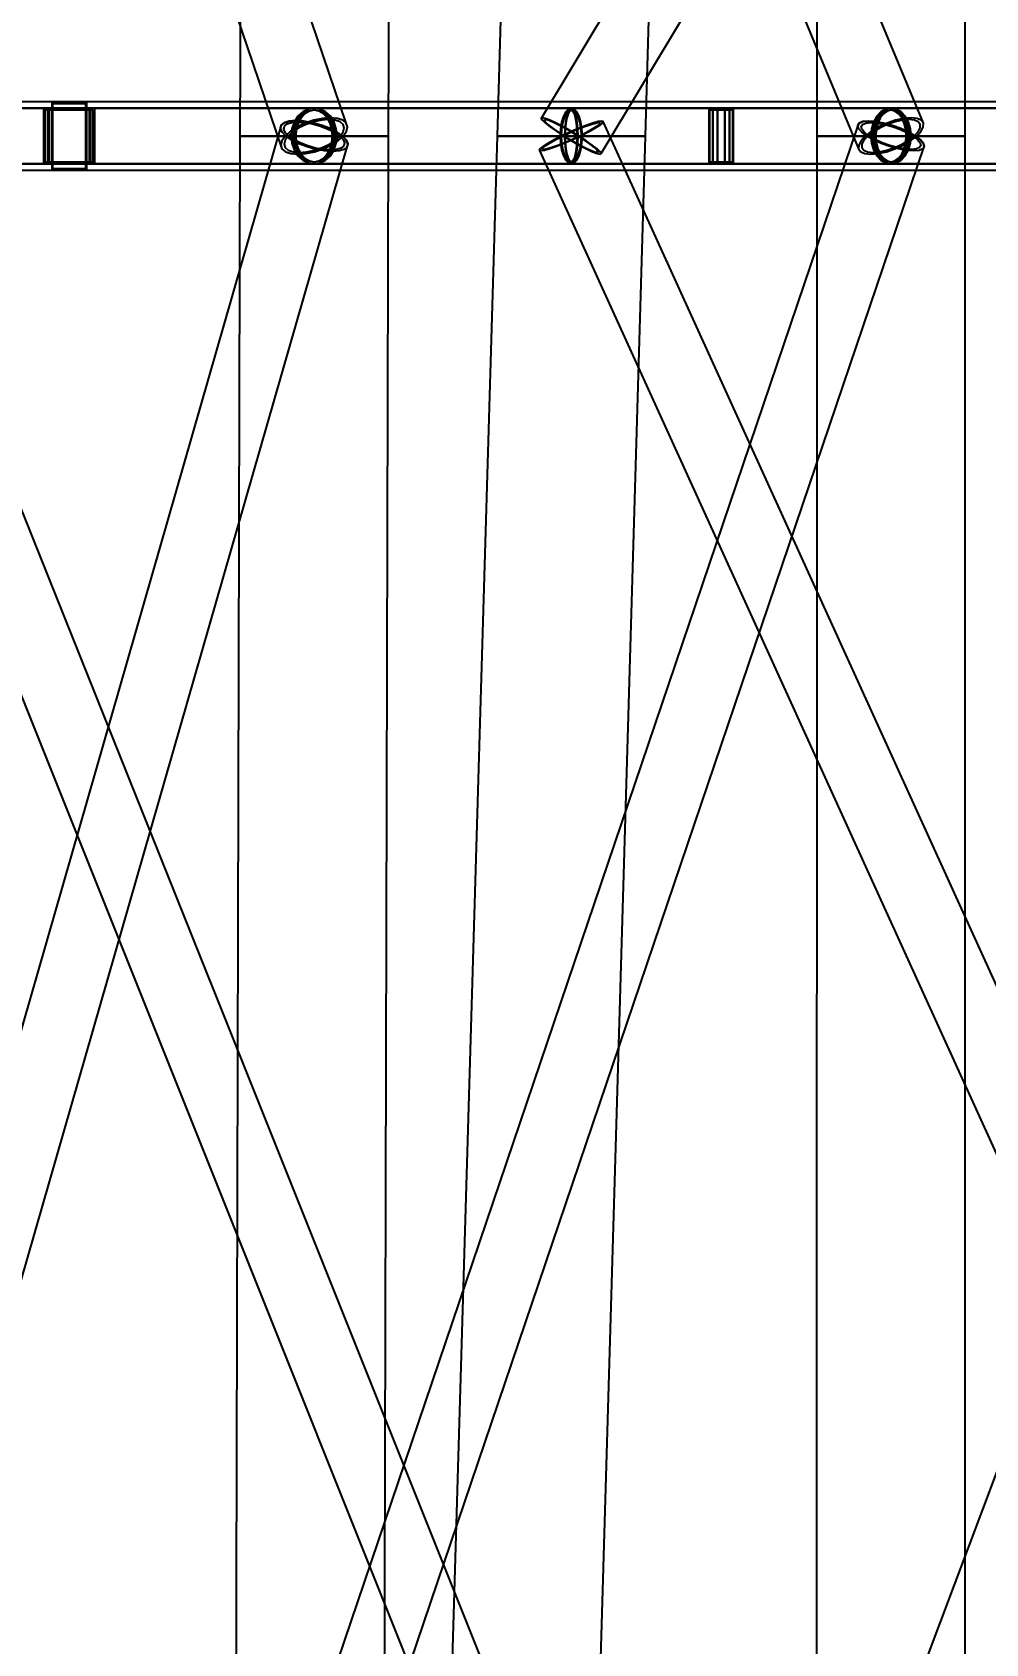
# Model space of a CAD drawing. Header units: millimetres. Extents: x -123812 to 252100, y -3000 to 639000.
# Drawn here: x -15922 to -8974, y 139013 to 150756 of the extents above; entities that cross this region are included whole.
import ezdxf

# ---------------------------------------------------------------- set-up
doc = ezdxf.new("R2010")
doc.units = ezdxf.units.MM
doc.layers.add('D-STR-DIM', color=7, linetype='Continuous', lineweight=13)
doc.layers.add('D-STR-STRC', color=7, linetype='Continuous', lineweight=25)
doc.styles.add('OpenSansCondensed-Light', font='OpenSansCondensed-Light.ttf')
doc.styles.add('TOWER_UNICODE', font='Arial Unicode.ttf')
doc.dimstyles.new('EZDXF', dxfattribs={"dimtxt": 0.25, "dimasz": 0.175, "dimexe": 0.375, "dimexo": 0.125, "dimgap": 0.1, "dimtad": 1, "dimlfac": 100, "dimzin": 12, "dimdsep": 46, "dimtxsty": 'OpenSansCondensed-Light', "dimblk": 'ARCHTICK', "dimcen": 2.5, "dimazin": 3, "dimtfac": 0.5, "dimtmove": 2, "dimatfit": 3})

# ---------------------------------------------------------------- blocks, each defined once
blk = doc.blocks.new('_ARCHTICK')
at = {"color": 0, "linetype": 'BYBLOCK', "const_width": 0.15}
blk.add_lwpolyline([(-0.5, -0.5), (0.5, 0.5)], dxfattribs=at)

msp = doc.modelspace()

# ---------------------------------------------------------------- linework, layer by layer
at = {"layer": 'D-STR-STRC'}
for points in [[(-17502.5, 159906), (-14102.2, 149906), (-14077.5, 149884.9), (-14038.5, 149871.6), (-13987.8, 149867.1), (-13929, 149871.6), (-13866, 149884.9), (-13803.2, 149906), (-13744.7, 149933.6), (-13694.7, 149965.6), (-13656.4, 150000), (-13632.6, 150034.4), (-13624.8, 150066.4), (-13633.6, 150094), (-17033.8, 160094)], [(-14061.7, 159905.9), (-9900.5, 149905.9), (-9885, 149884.7), (-9854.5, 149871.4), (-9811.1, 149866.9), (-9757.6, 149871.4), (-9697.9, 149884.7), (-9635.9, 149905.9), (-9575.9, 149933.4), (-9521.9, 149965.5), (-9477.6, 150000), (-9446.2, 150034.5), (-9429.6, 150066.6), (-9429, 150094.1), (-13590.2, 160094.1)], [(-6206, 160128.6), (-12212.9, 150128.6), (-12205.1, 150115.3), (-12182.9, 150094.1), (-12148, 150066.6), (-12102.6, 150034.5), (-12049.8, 150000), (-11993.3, 149965.5), (-11936.8, 149933.4), (-11884.3, 149905.9), (-11839.3, 149884.7), (-11804.9, 149871.4), (-11783.5, 149866.9), (-11776.4, 149871.4), (-5769.5, 159871.4)], [(-17364.2, 149796.8), (-13867.9, 149796.8), (-13824.7, 149803.7), (-13784.4, 149824), (-13749.7, 149856.3), (-13723.2, 149898.4), (-13706.5, 149947.4), (-13700.8, 150000), (-13706.5, 150052.6), (-13723.2, 150101.6), (-13749.7, 150143.7), (-13784.4, 150176), (-13824.7, 150196.3), (-13867.9, 150203.2), (-17364.2, 150203.2)], [(-17362.7, 149796.8), (-11994.6, 149796.8), (-11973.7, 149803.7), (-11954.1, 149824), (-11937.4, 149856.3), (-11924.5, 149898.4), (-11916.4, 149947.4), (-11913.7, 150000), (-11916.4, 150052.6), (-11924.5, 150101.6), (-11937.4, 150143.7), (-11954.1, 150176), (-11973.7, 150196.3), (-11994.6, 150203.2), (-17362.7, 150203.2)], [(-6126.7, 150203.2), (-11994.6, 150203.2), (-12007.4, 150196.3), (-12019.2, 150176), (-12029.4, 150143.7), (-12037.3, 150101.6), (-12042.2, 150052.6), (-12043.9, 150000), (-12042.2, 149947.4), (-12037.3, 149898.4), (-12029.4, 149856.3), (-12019.2, 149824), (-12007.4, 149803.7), (-11994.6, 149796.8), (-6126.7, 149796.8)], [(-4961.8, 150203.2), (-9664.8, 150203.2), (-9696.1, 150196.3), (-9725.2, 150176), (-9750.3, 150143.7), (-9769.5, 150101.6), (-9781.6, 150052.6), (-9785.7, 150000), (-9781.6, 149947.4), (-9769.5, 149898.4), (-9750.3, 149856.3), (-9725.2, 149824), (-9696.1, 149803.7), (-9664.8, 149796.8), (-4961.8, 149796.8)], [(-17223.1, 137420.6), (-13628, 149920.6), (-13622.8, 149943.9), (-13634.3, 149971), (-13661.7, 150000), (-13703.2, 150029), (-13755.9, 150056.1), (-13816.2, 150079.4), (-13880, 150097.2), (-13943.1, 150108.4), (-14001, 150112.2), (-14049.8, 150108.4), (-14086.2, 150097.2), (-14107.8, 150079.4), (-17702.9, 137579.4)], [(-12125.1, 137590.1), (-17126.2, 150090.1), (-17133.4, 150100.5), (-17156.1, 150104), (-17193, 150100.5), (-17241.4, 150090.1), (-17298.1, 150073.5), (-17359.1, 150052), (-17420.4, 150026.9), (-17477.8, 150000), (-17527.4, 149973.1), (-17565.7, 149948), (-17590.2, 149926.5), (-17599.1, 149909.9), (-12598, 137409.9)], [(-13658.3, 137423.2), (-9423.2, 149923.2), (-9429, 149945.7), (-9451, 149971.9), (-9487.5, 150000), (-9536.1, 150028.1), (-9593.5, 150054.3), (-9655.7, 150076.8), (-9718.6, 150094.1), (-9777.8, 150104.9), (-9829.2, 150108.6), (-9869.5, 150104.9), (-9895.8, 150094.1), (-9906.4, 150076.8), (-14141.5, 137576.8)], [(-6072.4, 137604.9), (-11763.3, 150104.9), (-11773.6, 150108.6), (-11799, 150104.9), (-11837.7, 150094.1), (-11887.1, 150076.8), (-11943.8, 150054.3), (-12004, 150028.1), (-12063.5, 150000), (-12118.4, 149971.9), (-12164.8, 149945.7), (-12199.6, 149923.2), (-12220.5, 149905.9), (-12225.9, 149895.1), (-6535, 137395.1)], [(-9427.7, 137409.9), (-4724.3, 149909.9), (-4726.5, 149926.5), (-4744.7, 149948), (-4777.7, 149973.1), (-4823.3, 150000), (-4878.3, 150026.9), (-4938.9, 150052), (-5001.2, 150073.5), (-5060.7, 150090.1), (-5113.5, 150100.5), (-5156, 150104), (-5185.2, 150100.5), (-5199.2, 150090.1), (-9902.6, 137590.1)]]:
    msp.add_lwpolyline(points, dxfattribs=at)
for points in [[(-14408.5, 150000), (-13327.3, 150000), (-13286.3, 160000), (-14365.6, 160000)], [(-12535.2, 150000), (-11454, 150000), (-11168, 160000), (-12247.3, 160000)], [(-10205.4, 150000), (-9124.2, 150000), (-9112.1, 160000), (-10191.4, 160000)], [(-22087.3, 149800), (-10838.8, 149800), (-10838.8, 150200), (-22087.3, 150200)], [(-20437.3, 149750), (-5244.4, 149750), (-5244.4, 150250), (-20437.3, 150250)], [(-20401.9, 149800), (-10812.8, 149800), (-10812.8, 150200), (-20401.9, 150200)], [(-19873, 149800), (-15466.5, 149800), (-15466.5, 150200), (-19873, 150200)], [(-15466.5, 150200), (-15838.8, 150200), (-15838.8, 149800), (-15466.5, 149800)], [(-15809.1, 149800), (-8628.2, 149800), (-8628.2, 150200), (-15809.1, 150200)], [(-15496.2, 150200), (-15809.1, 150200), (-15809.1, 149800), (-15496.2, 149800)], [(-15777.6, 149750), (-5244.4, 149750), (-5244.4, 150250), (-15777.6, 150250)], [(-15777.6, 150250), (-15527.6, 150250), (-15527.6, 149750), (-15777.6, 149750)], [(-15771.6, 150238), (-15533.6, 150238), (-15533.6, 149762), (-15771.6, 149762)], [(-14035.1, 150000), (-14029.4, 149947.4), (-14012.7, 149898.4), (-13986.1, 149856.3), (-13951.5, 149824), (-13911.2, 149803.7), (-13867.9, 149796.8), (-13824.7, 149803.7), (-13784.4, 149824), (-13749.7, 149856.3), (-13723.2, 149898.4), (-13706.5, 149947.4), (-13700.8, 150000), (-13706.5, 150052.6), (-13723.2, 150101.6), (-13749.7, 150143.7), (-13784.4, 150176), (-13824.7, 150196.3), (-13867.9, 150203.2), (-13911.2, 150196.3), (-13951.5, 150176), (-13986.1, 150143.7), (-14012.7, 150101.6), (-14029.4, 150052.6)], [(-14014, 150000), (-14009.1, 149947.4), (-13994.5, 149898.4), (-13971.2, 149856.3), (-13941, 149824), (-13905.7, 149803.7), (-13867.9, 149796.8), (-9664.8, 149796.8), (-9627, 149803.7), (-9591.7, 149824), (-9561.5, 149856.3), (-9538.2, 149898.4), (-9523.6, 149947.4), (-9518.7, 150000), (-9523.6, 150052.6), (-9538.2, 150101.6), (-9561.5, 150143.7), (-9591.7, 150176), (-9627, 150196.3), (-9664.8, 150203.2), (-13867.9, 150203.2), (-13905.7, 150196.3), (-13941, 150176), (-13971.2, 150143.7), (-13994.5, 150101.6), (-14009.1, 150052.6)], [(-14014, 150000), (-14009.1, 149947.4), (-13994.5, 149898.4), (-13971.2, 149856.3), (-13941, 149824), (-13905.7, 149803.7), (-13867.9, 149796.8), (-13830.1, 149803.7), (-13794.9, 149824), (-13764.6, 149856.3), (-13741.4, 149898.4), (-13726.8, 149947.4), (-13721.8, 150000), (-13726.8, 150052.6), (-13741.4, 150101.6), (-13764.6, 150143.7), (-13794.9, 150176), (-13830.1, 150196.3), (-13867.9, 150203.2), (-13905.7, 150196.3), (-13941, 150176), (-13971.2, 150143.7), (-13994.5, 150101.6), (-14009.1, 150052.6)], [(-12075.6, 150000), (-12072.8, 149947.4), (-12064.7, 149898.4), (-12051.8, 149856.3), (-12035.1, 149824), (-12015.6, 149803.7), (-11994.6, 149796.8), (-11973.7, 149803.7), (-11954.1, 149824), (-11937.4, 149856.3), (-11924.5, 149898.4), (-11916.4, 149947.4), (-11913.7, 150000), (-11916.4, 150052.6), (-11924.5, 150101.6), (-11937.4, 150143.7), (-11954.1, 150176), (-11973.7, 150196.3), (-11994.6, 150203.2), (-12015.6, 150196.3), (-12035.1, 150176), (-12051.8, 150143.7), (-12064.7, 150101.6), (-12072.8, 150052.6)], [(-12043.9, 150000), (-12042.2, 149947.4), (-12037.3, 149898.4), (-12029.4, 149856.3), (-12019.2, 149824), (-12007.4, 149803.7), (-11994.6, 149796.8), (-11981.9, 149803.7), (-11970, 149824), (-11959.8, 149856.3), (-11952, 149898.4), (-11947.1, 149947.4), (-11945.4, 150000), (-11947.1, 150052.6), (-11952, 150101.6), (-11959.8, 150143.7), (-11970, 150176), (-11981.9, 150196.3), (-11994.6, 150203.2), (-12007.4, 150196.3), (-12019.2, 150176), (-12029.4, 150143.7), (-12037.3, 150101.6), (-12042.2, 150052.6)], [(-10812.8, 150200), (-10991.8, 150200), (-10991.8, 149800), (-10812.8, 149800)], [(-10838.8, 150200), (-10965.8, 150200), (-10965.8, 149800), (-10838.8, 149800)], [(-10932, 149800), (29.7, 149800), (29.7, 150200), (-10932, 150200)], [(-10872.6, 150200), (-10932, 150200), (-10932, 149800), (-10872.6, 149800)], [(-9810.9, 150000), (-9805.9, 149947.4), (-9791.3, 149898.4), (-9768.1, 149856.3), (-9737.8, 149824), (-9702.6, 149803.7), (-9664.8, 149796.8), (-9627, 149803.7), (-9591.7, 149824), (-9561.5, 149856.3), (-9538.2, 149898.4), (-9523.6, 149947.4), (-9518.7, 150000), (-9523.6, 150052.6), (-9538.2, 150101.6), (-9561.5, 150143.7), (-9591.7, 150176), (-9627, 150196.3), (-9664.8, 150203.2), (-9702.6, 150196.3), (-9737.8, 150176), (-9768.1, 150143.7), (-9791.3, 150101.6), (-9805.9, 150052.6)], [(-9785.7, 150000), (-9781.6, 149947.4), (-9769.5, 149898.4), (-9750.3, 149856.3), (-9725.2, 149824), (-9696.1, 149803.7), (-9664.8, 149796.8), (-9633.5, 149803.7), (-9604.3, 149824), (-9579.3, 149856.3), (-9560, 149898.4), (-9548, 149947.4), (-9543.8, 150000), (-9548, 150052.6), (-9560, 150101.6), (-9579.3, 150143.7), (-9604.3, 150176), (-9633.5, 150196.3), (-9664.8, 150203.2), (-9696.1, 150196.3), (-9725.2, 150176), (-9750.3, 150143.7), (-9769.5, 150101.6), (-9781.6, 150052.6)], [(-15477.7, 150188), (-15827.6, 150188), (-15827.6, 149812), (-15477.7, 149812)], [(-15505.6, 150188), (-15799.7, 150188), (-15799.7, 149812), (-15505.6, 149812)], [(-13661.7, 150000), (-13634.3, 149971), (-13622.8, 149943.9), (-13628, 149920.6), (-13649.6, 149902.8), (-13686.1, 149891.6), (-13734.9, 149887.8), (-13792.8, 149891.6), (-13855.8, 149902.8), (-13919.7, 149920.6), (-13980, 149943.9), (-14032.7, 149971), (-14074.1, 150000), (-14101.5, 150029), (-14113, 150056.1), (-14107.8, 150079.4), (-14086.2, 150097.2), (-14049.8, 150108.4), (-14001, 150112.2), (-13943.1, 150108.4), (-13880, 150097.2), (-13816.2, 150079.4), (-13755.9, 150056.1), (-13703.2, 150029)], [(-14079.4, 150000), (-14103.2, 149965.6), (-14111, 149933.6), (-14102.2, 149906), (-14077.5, 149884.9), (-14038.5, 149871.6), (-13987.8, 149867.1), (-13929, 149871.6), (-13866, 149884.9), (-13803.2, 149906), (-13744.7, 149933.6), (-13694.7, 149965.6), (-13656.4, 150000), (-13632.6, 150034.4), (-13624.8, 150066.4), (-13633.6, 150094), (-13658.4, 150115.1), (-13697.4, 150128.4), (-13748, 150132.9), (-13806.9, 150128.4), (-13869.8, 150115.1), (-13932.7, 150094), (-13991.1, 150066.4), (-14041.2, 150034.4)], [(-13682, 150000), (-13657.3, 149973.8), (-13646.9, 149949.4), (-13651.7, 149928.4), (-13671.1, 149912.4), (-13704, 149902.3), (-13748, 149898.8), (-13800.2, 149902.3), (-13857, 149912.4), (-13914.6, 149928.4), (-13969, 149949.4), (-14016.5, 149973.8), (-14053.8, 150000), (-14078.5, 150026.2), (-14088.9, 150050.6), (-14084.2, 150071.6), (-14064.8, 150087.6), (-14031.9, 150097.7), (-13987.9, 150101.2), (-13935.7, 150097.7), (-13878.8, 150087.6), (-13821.3, 150071.6), (-13766.9, 150050.6), (-13719.4, 150026.2)], [(-14058.6, 150000), (-14080.1, 149969), (-14087.1, 149940.1), (-14079.2, 149915.3), (-14056.9, 149896.2), (-14021.7, 149884.3), (-13976, 149880.2), (-13923, 149884.3), (-13866.2, 149896.2), (-13809.5, 149915.3), (-13756.9, 149940.1), (-13711.7, 149969), (-13677.3, 150000), (-13655.8, 150031), (-13648.8, 150059.9), (-13656.7, 150084.7), (-13679, 150103.8), (-13714.2, 150115.7), (-13759.8, 150119.8), (-13812.9, 150115.7), (-13869.6, 150103.8), (-13926.3, 150084.7), (-13979, 150059.9), (-14024.1, 150031)], [(-14021.9, 150000), (-14016.7, 149951.5), (-14001.3, 149906.4), (-13976.8, 149867.6), (-13944.9, 149837.9), (-13907.8, 149819.2), (-13867.9, 149812.8), (-13828.1, 149819.2), (-13790.9, 149837.9), (-13759.1, 149867.6), (-13734.6, 149906.4), (-13719.2, 149951.5), (-13714, 150000), (-13719.2, 150048.5), (-13734.6, 150093.6), (-13759.1, 150132.4), (-13790.9, 150162.1), (-13828.1, 150180.8), (-13867.9, 150187.2), (-13907.8, 150180.8), (-13944.9, 150162.1), (-13976.8, 150132.4), (-14001.3, 150093.6), (-14016.7, 150048.5)], [(-14002.5, 150000), (-13997.9, 149951.5), (-13984.5, 149906.4), (-13963.1, 149867.6), (-13935.2, 149837.9), (-13902.8, 149819.2), (-13867.9, 149812.8), (-13833.1, 149819.2), (-13800.6, 149837.9), (-13772.7, 149867.6), (-13751.4, 149906.4), (-13737.9, 149951.5), (-13733.3, 150000), (-13737.9, 150048.5), (-13751.4, 150093.6), (-13772.7, 150132.4), (-13800.6, 150162.1), (-13833.1, 150180.8), (-13867.9, 150187.2), (-13902.8, 150180.8), (-13935.2, 150162.1), (-13963.1, 150132.4), (-13984.5, 150093.6), (-13997.9, 150048.5)], [(-11925.7, 150000), (-11985.2, 149971.9), (-12045.4, 149945.7), (-12102.1, 149923.2), (-12151.5, 149905.9), (-12190.2, 149895.1), (-12215.6, 149891.4), (-12225.9, 149895.1), (-12220.5, 149905.9), (-12199.6, 149923.2), (-12164.8, 149945.7), (-12118.4, 149971.9), (-12063.5, 150000), (-12004, 150028.1), (-11943.8, 150054.3), (-11887.1, 150076.8), (-11837.7, 150094.1), (-11799, 150104.9), (-11773.6, 150108.6), (-11763.3, 150104.9), (-11768.8, 150094.1), (-11789.6, 150076.8), (-11824.4, 150054.3), (-11870.8, 150028.1)], [(-12049.8, 150000), (-11993.3, 149965.5), (-11936.8, 149933.4), (-11884.3, 149905.9), (-11839.3, 149884.7), (-11804.9, 149871.4), (-11783.5, 149866.9), (-11776.4, 149871.4), (-11784.2, 149884.7), (-11806.3, 149905.9), (-11841.2, 149933.4), (-11886.7, 149965.5), (-11939.4, 150000), (-11996, 150034.5), (-12052.4, 150066.6), (-12104.9, 150094.1), (-12149.9, 150115.3), (-12184.3, 150128.6), (-12205.8, 150133.1), (-12212.9, 150128.6), (-12205.1, 150115.3), (-12182.9, 150094.1), (-12148, 150066.6), (-12102.6, 150034.5)], [(-11932.5, 150000), (-11986.2, 149974.7), (-12040.4, 149951), (-12091.6, 149930.8), (-12136.1, 149915.2), (-12171, 149905.4), (-12193.9, 149902.1), (-12203.1, 149905.4), (-12198.2, 149915.2), (-12179.4, 149930.8), (-12148.1, 149951), (-12106.2, 149974.7), (-12056.8, 150000), (-12003.1, 150025.3), (-11948.8, 150049), (-11897.7, 150069.2), (-11853.1, 150084.8), (-11818.2, 150094.6), (-11795.4, 150097.9), (-11786.1, 150094.6), (-11791, 150084.8), (-11809.8, 150069.2), (-11841.2, 150049), (-11883, 150025.3)], [(-12044.4, 150000), (-11993.4, 149968.9), (-11942.5, 149940), (-11895.2, 149915.1), (-11854.6, 149896.1), (-11823.6, 149884.1), (-11804.2, 149880), (-11797.9, 149884.1), (-11804.9, 149896.1), (-11824.8, 149915.1), (-11856.3, 149940), (-11897.3, 149968.9), (-11944.9, 150000), (-11995.8, 150031.1), (-12046.7, 150060), (-12094, 150084.9), (-12134.6, 150103.9), (-12165.6, 150115.9), (-12185, 150120), (-12191.4, 150115.9), (-12184.4, 150103.9), (-12164.4, 150084.9), (-12132.9, 150060), (-12091.9, 150031.1)], [(-12069.2, 150000), (-12066.6, 149951.5), (-12059.2, 149906.4), (-12047.3, 149867.6), (-12031.9, 149837.9), (-12013.9, 149819.2), (-11994.6, 149812.8), (-11975.3, 149819.2), (-11957.3, 149837.9), (-11941.9, 149867.6), (-11930, 149906.4), (-11922.6, 149951.5), (-11920, 150000), (-11922.6, 150048.5), (-11930, 150093.6), (-11941.9, 150132.4), (-11957.3, 150162.1), (-11975.3, 150180.8), (-11994.6, 150187.2), (-12013.9, 150180.8), (-12031.9, 150162.1), (-12047.3, 150132.4), (-12059.2, 150093.6), (-12066.6, 150048.5)], [(-12040, 150000), (-12038.4, 149951.5), (-12033.9, 149906.4), (-12026.7, 149867.6), (-12017.3, 149837.9), (-12006.4, 149819.2), (-11994.6, 149812.8), (-11982.9, 149819.2), (-11971.9, 149837.9), (-11962.5, 149867.6), (-11955.3, 149906.4), (-11950.8, 149951.5), (-11949.3, 150000), (-11950.8, 150048.5), (-11955.3, 150093.6), (-11962.5, 150132.4), (-11971.9, 150162.1), (-11982.9, 150180.8), (-11994.6, 150187.2), (-12006.4, 150180.8), (-12017.3, 150162.1), (-12026.7, 150132.4), (-12033.9, 150093.6), (-12038.4, 150048.5)], [(-10818.1, 150188), (-10986.4, 150188), (-10986.4, 149812), (-10818.1, 149812)], [(-10842.6, 150188), (-10962, 150188), (-10962, 149812), (-10842.6, 149812)], [(-10874.4, 150188), (-10930.2, 150188), (-10930.2, 149812), (-10874.4, 149812)], [(-9487.5, 150000), (-9451, 149971.9), (-9429, 149945.7), (-9423.2, 149923.2), (-9433.7, 149905.9), (-9460, 149895.1), (-9500.3, 149891.4), (-9551.8, 149895.1), (-9611, 149905.9), (-9673.8, 149923.2), (-9736, 149945.7), (-9793.4, 149971.9), (-9842, 150000), (-9878.6, 150028.1), (-9900.5, 150054.3), (-9906.4, 150076.8), (-9895.8, 150094.1), (-9869.5, 150104.9), (-9829.2, 150108.6), (-9777.8, 150104.9), (-9718.6, 150094.1), (-9655.7, 150076.8), (-9593.5, 150054.3), (-9536.1, 150028.1)], [(-9851.9, 150000), (-9883.4, 149965.5), (-9900, 149933.4), (-9900.5, 149905.9), (-9885, 149884.7), (-9854.5, 149871.4), (-9811.1, 149866.9), (-9757.6, 149871.4), (-9697.9, 149884.7), (-9635.9, 149905.9), (-9575.9, 149933.4), (-9521.9, 149965.5), (-9477.6, 150000), (-9446.2, 150034.5), (-9429.6, 150066.6), (-9429, 150094.1), (-9444.5, 150115.3), (-9475.1, 150128.6), (-9518.5, 150133.1), (-9571.9, 150128.6), (-9631.7, 150115.3), (-9693.7, 150094.1), (-9753.7, 150066.6), (-9807.7, 150034.5)], [(-9505, 150000), (-9472, 149974.7), (-9452.2, 149951), (-9446.9, 149930.8), (-9456.5, 149915.2), (-9480.2, 149905.4), (-9516.5, 149902.1), (-9562.9, 149905.4), (-9616.3, 149915.2), (-9672.9, 149930.8), (-9729, 149951), (-9780.8, 149974.7), (-9824.6, 150000), (-9857.5, 150025.3), (-9877.3, 150049), (-9882.6, 150069.2), (-9873.1, 150084.8), (-9849.4, 150094.6), (-9813, 150097.9), (-9766.6, 150094.6), (-9713.3, 150084.8), (-9656.6, 150069.2), (-9600.5, 150049), (-9548.8, 150025.3)], [(-9833.5, 150000), (-9861.9, 149968.9), (-9876.8, 149940), (-9877.3, 149915.1), (-9863.3, 149896.1), (-9835.8, 149884.1), (-9796.7, 149880), (-9748.5, 149884.1), (-9694.6, 149896.1), (-9638.7, 149915.1), (-9584.6, 149940), (-9535.9, 149968.9), (-9496.1, 150000), (-9467.7, 150031.1), (-9452.7, 150060), (-9452.2, 150084.9), (-9466.2, 150103.9), (-9493.7, 150115.9), (-9532.9, 150120), (-9581.1, 150115.9), (-9634.9, 150103.9), (-9690.8, 150084.9), (-9744.9, 150060), (-9793.6, 150031.1)], [(-9799.4, 150000), (-9794.8, 149951.5), (-9781.4, 149906.4), (-9760, 149867.6), (-9732.1, 149837.9), (-9699.6, 149819.2), (-9664.8, 149812.8), (-9629.9, 149819.2), (-9597.5, 149837.9), (-9569.6, 149867.6), (-9548.2, 149906.4), (-9534.8, 149951.5), (-9530.2, 150000), (-9534.8, 150048.5), (-9548.2, 150093.6), (-9569.6, 150132.4), (-9597.5, 150162.1), (-9629.9, 150180.8), (-9664.8, 150187.2), (-9699.6, 150180.8), (-9732.1, 150162.1), (-9760, 150132.4), (-9781.4, 150093.6), (-9794.8, 150048.5)], [(-9776.2, 150000), (-9772.4, 149951.5), (-9761.3, 149906.4), (-9743.6, 149867.6), (-9720.5, 149837.9), (-9693.6, 149819.2), (-9664.8, 149812.8), (-9635.9, 149819.2), (-9609.1, 149837.9), (-9586, 149867.6), (-9568.3, 149906.4), (-9557.2, 149951.5), (-9553.4, 150000), (-9557.2, 150048.5), (-9568.3, 150093.6), (-9586, 150132.4), (-9609.1, 150162.1), (-9635.9, 150180.8), (-9664.8, 150187.2), (-9693.6, 150180.8), (-9720.5, 150162.1), (-9743.6, 150132.4), (-9761.3, 150093.6), (-9772.4, 150048.5)], [(-14441.7, 137500), (-13358.1, 137500), (-13327.3, 150000), (-14408.5, 150000)], [(-13327.3, 150000), (-13345.7, 150000), (-13399.7, 150000), (-13485.7, 150000), (-13597.6, 150000), (-13728, 150000), (-13867.9, 150000), (-14007.8, 150000), (-14138.2, 150000), (-14250.2, 150000), (-14336.1, 150000), (-14390.1, 150000), (-14408.5, 150000), (-14390.1, 150000), (-14336.1, 150000), (-14250.2, 150000), (-14138.2, 150000), (-14007.8, 150000), (-13867.9, 150000), (-13728, 150000), (-13597.6, 150000), (-13485.7, 150000), (-13399.7, 150000), (-13345.7, 150000)], [(-12903.3, 137500), (-11819.8, 137500), (-11454, 150000), (-12535.2, 150000)], [(-11454, 150000), (-11472.4, 150000), (-11526.4, 150000), (-11612.3, 150000), (-11724.3, 150000), (-11854.7, 150000), (-11994.6, 150000), (-12134.5, 150000), (-12264.9, 150000), (-12376.9, 150000), (-12462.8, 150000), (-12516.8, 150000), (-12535.2, 150000), (-12516.8, 150000), (-12462.8, 150000), (-12376.9, 150000), (-12264.9, 150000), (-12134.5, 150000), (-11994.6, 150000), (-11854.7, 150000), (-11724.3, 150000), (-11612.3, 150000), (-11526.4, 150000), (-11472.4, 150000)], [(-10206.9, 137500), (-9123.4, 137500), (-9124.2, 150000), (-10205.4, 150000)], [(-9124.2, 150000), (-9142.6, 150000), (-9196.6, 150000), (-9282.5, 150000), (-9394.5, 150000), (-9524.9, 150000), (-9664.8, 150000), (-9804.7, 150000), (-9935.1, 150000), (-10047, 150000), (-10133, 150000), (-10187, 150000), (-10205.4, 150000), (-10187, 150000), (-10133, 150000), (-10047, 150000), (-9935.1, 150000), (-9804.7, 150000), (-9664.8, 150000), (-9524.9, 150000), (-9394.5, 150000), (-9282.5, 150000), (-9196.6, 150000), (-9142.6, 150000)]]:
    msp.add_lwpolyline(points, close=True, dxfattribs=at)

# ---------------------------------------------------------------- dimensions: what is measured, and where the dimension line sits
at = {"layer": 'D-STR-DIM'}
msp.add_linear_dim(base=(-112000, 0), p1=(0, 0), p2=(0, 634000), angle=90, dimstyle='EZDXF', override={"dimtxt": 8400, "dimasz": 3750, "dimexe": 2100, "dimexo": 1800, "dimgap": 2100, "dimtad": 1, "dimdec": 0, "dimlfac": 1, "dimlunit": 2, "dimtxsty": 'TOWER_UNICODE', "dimclrd": 7, "dimclre": 7, "dimclrt": 7}, dxfattribs=at).render()

doc.saveas('drawing.dxf')
